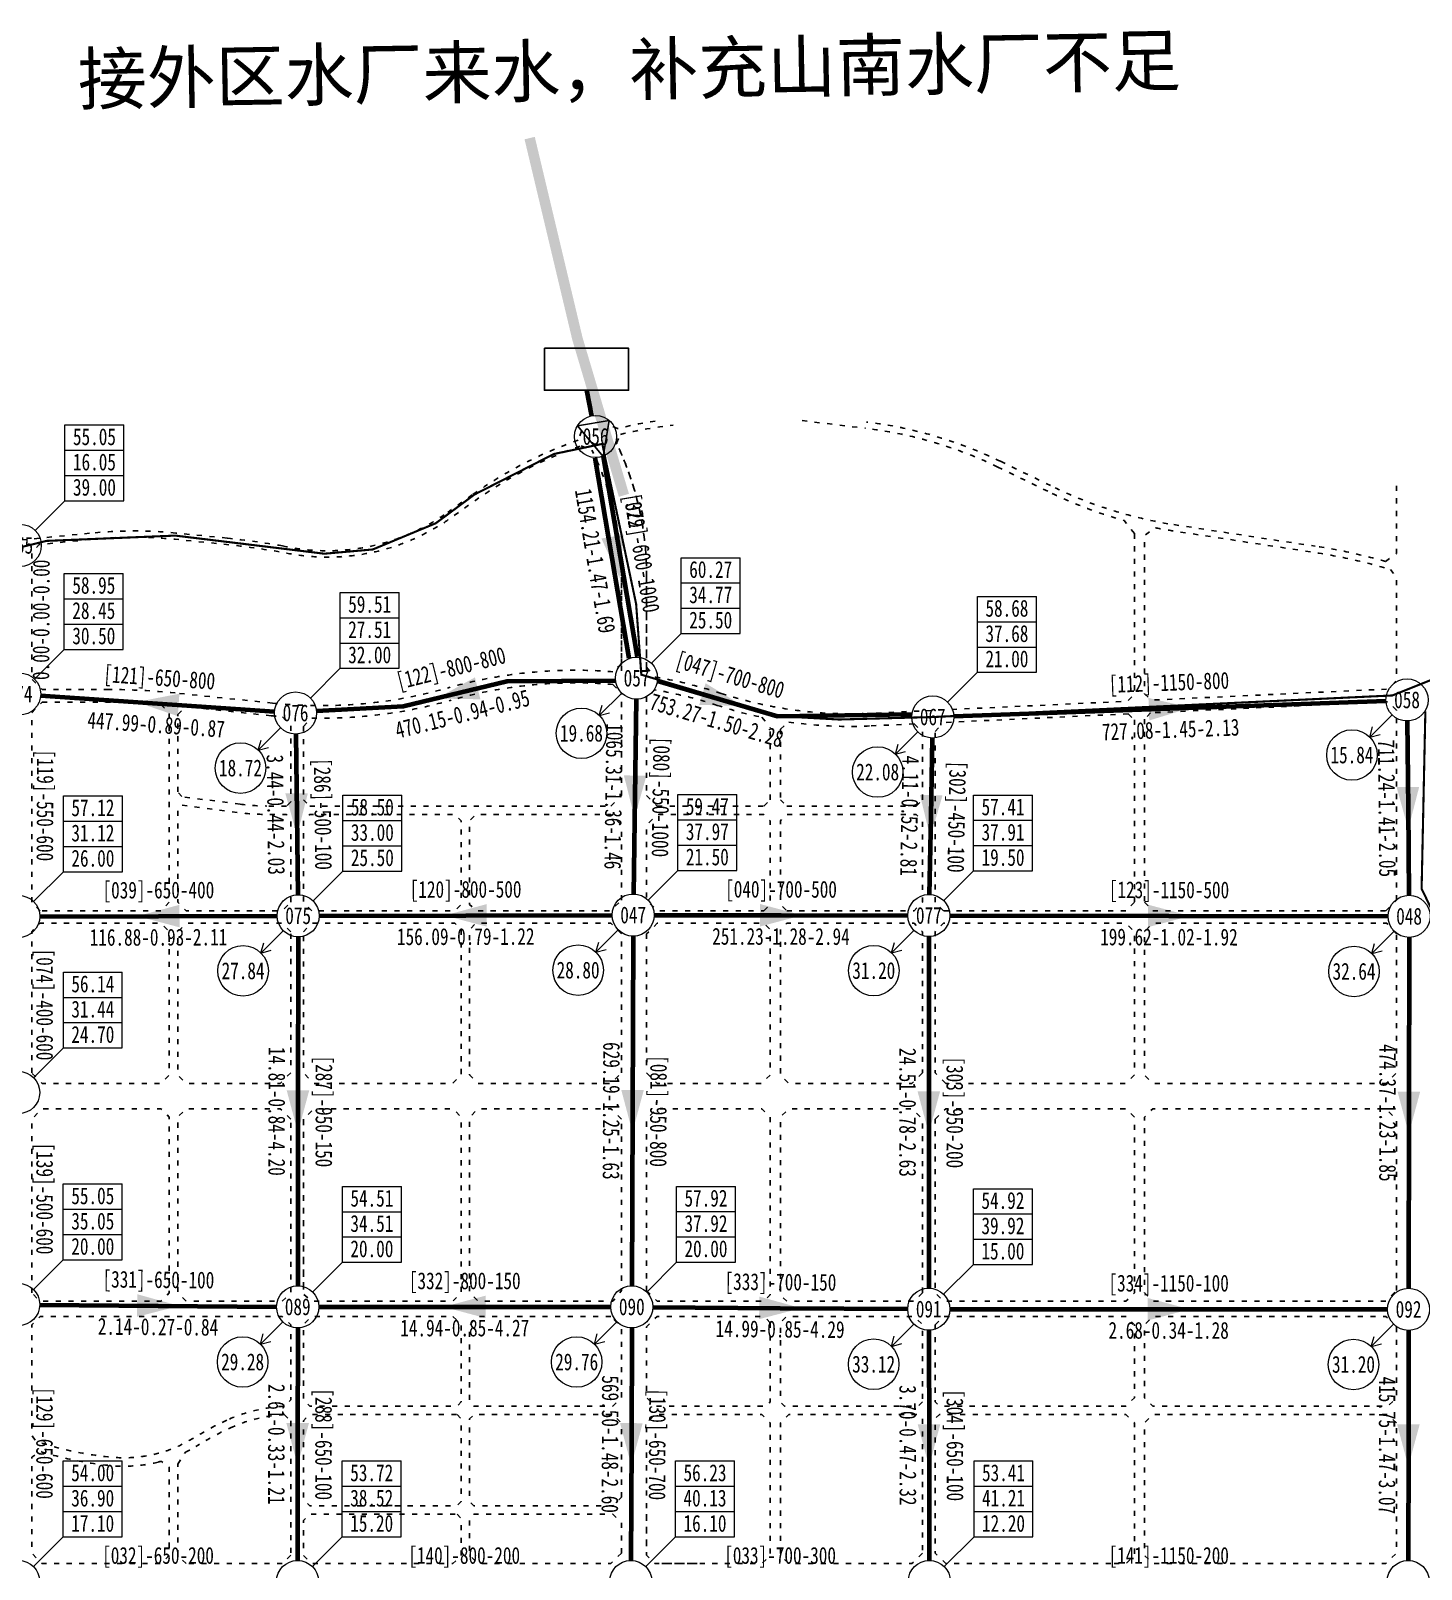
# Model space of a CAD drawing. Header units: millimetres. Extents: x 19715 to 35549, y 3563 to 14826.
# Drawn here: x 28550 to 31851, y 11174 to 14826 of the extents above; entities that cross this region are included whole.
import ezdxf
from ezdxf.enums import TextEntityAlignment as Align

# ---------------------------------------------------------------- set-up
doc = ezdxf.new("R2010")
doc.units = ezdxf.units.MM
doc.linetypes.add('ACAD_ISO03W100', pattern=[30, 12, -18])
doc.linetypes.add('BORDER', pattern=[44.45, 12.7, -6.35, 12.7, -6.35, 0, -6.35])
doc.layers.get('0').update_dxf_attribs({"color": 9, "linetype": 'ACAD_ISO03W100'})
doc.layers.add('000水厂用地', color=7, linetype='Continuous')
for name, color, linetype, lineweight in [('上管段标注', 93, 'Continuous', 13), ('下管段标注', 93, 'Continuous', 13), ('管段', 4, 'Continuous', 70), ('节点', 30, 'Continuous', 13), ('节点压力', 6, 'Continuous', 13), ('节点流量', 40, 'Continuous', 13)]:
    doc.layers.add(name, color=color, linetype=linetype, lineweight=lineweight)
doc.styles.add('HT', font='simhei.ttf')
doc.styles.add('管段仿宋', font='simfang.ttf', dxfattribs={"width": 0.75})
doc.styles.add('节点仿宋', font='simfang.ttf', dxfattribs={"width": 0.75})

msp = doc.modelspace()

# ---------------------------------------------------------------- linework, layer by layer
for p, q in [((31792.4, 13746.1), (31792.4, 13585.3)), ((31766.9, 13566.1), (31792.4, 13585.3)), ((29952.4, 13306.6), (29952.4, 13532.1)), ((30012.4, 13306.6), (30012.4, 13532.1)), ((28552.4, 13207.2), (28577.4, 13232.2)), ((28577.4, 13232.2), (28735.9, 13232.2)), ((29124.2, 13229.9), (28892.9, 13254)), ((29121.1, 13200), (28919.1, 13221.1)), ((29952.4, 13010.7), (29952.4, 13252.6)), ((30012.4, 13244.8), (30012.4, 13010.7)), ((31771.5, 13233.3), (31208.7, 13206.9)), ((31792.4, 13213.3), (31771.5, 13233.3)), ((28552.4, 12757.2), (28552.4, 13207.2)), ((28879.2, 13205.2), (28879.2, 12757.2)), ((28899.2, 13019.2), (28899.2, 13203.2)), ((31170.4, 13190.1), (31170.4, 12757.2)), ((31208.7, 13206.9), (31194.4, 13191.9)), ((31194.4, 13191.9), (31194.4, 12757.2)), ((31792.4, 12762.2), (31792.4, 13213.3)), ((29167.4, 13176.2), (29167.4, 12995.7)), ((29197.4, 13174.7), (29197.4, 13000.7)), ((30305.9, 13000.7), (30305.9, 13172.3)), ((30329.9, 13168.1), (30329.9, 13000.7)), ((30667.4, 13000.7), (30667.4, 13161.5)), ((30697.4, 12757.2), (30697.4, 13162.9)), ((28909.2, 13007.9), (28899.2, 13019.2)), ((29047.1, 12989.8), (28909.2, 13007.9)), ((29927.4, 12985.7), (29952.4, 13010.7)), ((30012.4, 13010.7), (30037.4, 12985.7)), ((29157.4, 12985.7), (29110.8, 12985.7)), ((29167.4, 12995.7), (29157.4, 12985.7)), ((29197.4, 13000.7), (29212.4, 12985.7)), ((29212.4, 12985.7), (29927.4, 12985.7)), ((30037.4, 12985.7), (30290.9, 12985.7)), ((30290.9, 12985.7), (30305.9, 13000.7)), ((30329.9, 13000.7), (30344.9, 12985.7)), ((30344.9, 12985.7), (30652.4, 12985.7)), ((30652.4, 12985.7), (30667.4, 13000.7)), ((28572.4, 12737.2), (28552.4, 12757.2)), ((28879.2, 12757.2), (28859.2, 12737.2)), ((30717.4, 12737.2), (30697.4, 12757.2)), ((31170.4, 12757.2), (31150.4, 12737.2)), ((31194.4, 12757.2), (31214.4, 12737.2)), ((31767.4, 12737.2), (31792.4, 12762.2)), ((28859.2, 12737.2), (28572.4, 12737.2)), ((31150.4, 12737.2), (30717.4, 12737.2)), ((31214.4, 12737.2), (31767.4, 12737.2))]:
    msp.add_line(p, q)
at = {"const_width": 25}
msp.add_lwpolyline([(29734.7, 14571.2), (29848.1, 14095.1), (29958.5, 13723.2)], dxfattribs=at)
at = {"flags": 128}
for points in [[(29943.1, 13881.6), (29917, 13893)], [(29857.8, 13875.4), (29849.8, 13854)], [(29940.8, 13847.4), (29950.3, 13867.9)], [(29857.1, 13840.7), (29882.4, 13830.4)], [(31170.4, 13632.2), (31170.4, 13251.1), (31154.5, 13234.4), (30541, 13205.6)], [(30008.9, 13480.5), (30012.4, 13479.7)], [(29952.4, 13322.7), (29932.5, 13304.5)], [(30012.4, 13315.2), (30032.2, 13292)], [(29932.5, 13274.4), (29952.4, 13252.6)], [(30032.2, 13261.5), (30012.4, 13244.8)], [(28859.3, 13227), (28879.2, 13205.2)], [(28899.2, 13203.2), (28919.1, 13221.1)], [(29147.5, 13197.6), (29167.4, 13176.2)], [(29197.4, 13174.7), (29217.4, 13194.1)], [(30286.3, 13196.2), (30305.9, 13172.3)], [(30329.9, 13168.1), (30349.7, 13185)], [(31155.5, 13204.4), (30717.4, 13183.9)], [(31155.5, 13204.4), (31170.4, 13190.1)], [(30647.5, 13180.6), (30542.4, 13175.7)], [(30647.5, 13180.6), (30667.4, 13161.5)], [(30697.4, 13162.9), (30717.4, 13183.9)], [(29197.4, 12242.2), (29197.4, 11830.2), (29197.4, 12242.2), (29222.4, 12267.2), (29552.2, 12267.2), (29572.2, 12247.2), (29572.2, 11830.2), (29552.2, 11810.2), (29422.4, 11810.2), (29217.4, 11810.2), (29197.4, 11827.2), (29197.4, 11937.2)], [(30132.4, 11187.2), (30032.4, 11187.2), (30012.4, 11207.2), (30012.4, 11521.1), (30032.4, 11541.1), (30285.9, 11541.1), (30305.9, 11521.1), (30305.9, 11207.2), (30285.9, 11187.2), (30037.4, 11187.2)]]:
    msp.add_lwpolyline(points, dxfattribs=at)
for points in [[(29950.3, 13867.9, -0.032091), (30075.7, 13889.7)], [(30012.4, 13315.2), (30012.4, 13532.1, 0.112143), (29940.8, 13847.4, 0.112143)], [(28735.9, 13262.2), (28577.4, 13262.2), (28552.4, 13287.2), (28552.4, 13586.5), (28570.5, 13606.4), (28691.5, 13618.3, -0.050947), (28893.3, 13618.8), (29014.7, 13606.6, -0.013694), (29144.9, 13588.5, 0.212128), (29548.8, 13670.4), (29607, 13711.8, -0.071218), (29857.1, 13840.7, -0.071218)], [(31778.2, 13547.1), (31792.4, 13528), (31792.4, 13283.4), (31773.4, 13263.4), (31210.1, 13237), (31194.4, 13252), (31194.4, 13626.8), (31218.3, 13646.5, 0.011046), (31262.2, 13638.8), (31597.7, 13587.5, -0.035993), (31778.2, 13547.1)], [(31766.9, 13566.1, 0.032863), (31599.9, 13602.3)], [(29022.3, 11530.5, -0.091692), (29153.1, 11560.9), (29167.4, 11575.9), (29167.4, 11754.2), (29147.4, 11774.2), (28572.4, 11774.2), (28552.4, 11754.2), (28552.4, 11492.2), (28562.6, 11478, 0.062405), (28751.3, 11439.1, 0.151645), (28931.8, 11482.3, -0.038572), (29022.3, 11530.5)], [(28852.4, 11428.3, -0.077766), (28749.9, 11419.1, -0.05719), (28572, 11453.9), (28552.4, 11439.6), (28552.4, 11212.2), (28577.4, 11187.2), (28859.2, 11187.2), (28879.2, 11207.2), (28879.2, 11416.1), (28860.1, 11430.3, -0.005962), (28852.4, 11428.3)]]:
    msp.add_lwpolyline(points, format="xyb", dxfattribs=at)
for points in [[(30381.5, 13900.5), (30532.3, 13882.3)], [(30846.1, 13790.4), (30975.6, 13727.7)], [(30852.7, 13803.9), (30982.2, 13741.2)], [(31170.4, 13632.2), (31146.3, 13663.5)], [(31264.4, 13653.6), (31599.9, 13602.3)], [(30012.4, 11450.2), (30012.4, 11364.7)], [(30012.4, 11304.7), (30012.4, 11212.2)]]:
    msp.add_lwpolyline(points)
for points in [[(30846.1, 13790.4, 0.082943), (30532.3, 13882.3, 0.082943)], [(30852.7, 13803.9, 0.082943), (30534.1, 13897.2)], [(29849.8, 13854, 0.070589), (29598.3, 13724), (29540.1, 13682.6, -0.212336), (29147.8, 13603.3, 0.013744), (29016.3, 13621.6), (28894.7, 13633.7, 0.050936), (28690, 13633.2), (28208.2, 13585.7)], [(29952.4, 13322.7), (29952.4, 13532.1, 0.115874), (29882.4, 13830.4, 0.115874)], [(30982.2, 13741.2, 0.074869), (31264.4, 13653.6)], [(30975.6, 13727.7, 0.045332), (31146.3, 13663.5, 0.045332)], [(28942.3, 11465.3, -0.038683), (29030.3, 11512.2, -0.089964), (29151.7, 11540.9), (29167.4, 11525.9), (29167.4, 11284.6), (29167.4, 11207.2), (29147.4, 11187.2), (28919.2, 11187.2), (28899.2, 11207.2), (28899.2, 11423.7), (28917.5, 11451.9, 0.021197), (28942.3, 11465.3)]]:
    msp.add_lwpolyline(points, format="xyb")
at = {"linetype": 'BORDER', "ltscale": 5, "const_width": 5}
for points in [[(31903.8, 13296.5), (31782.8, 13248.1), (30692.8, 13196.9), (30468.9, 13191), (30323.5, 13199.1), (30186.2, 13242.1), (29999.8, 13297.4), (29987.5, 13465.2), (29907.5, 13843.9), (29906.8, 13845.2), (29792.2, 13821.3), (29603.7, 13725.1), (29511.8, 13656.9), (29362.3, 13594.7), (29247.3, 13584.6), (28893.3, 13627.6), (28587.4, 13615), (28531.9, 13601.3)], [(31877.5, 12737.4), (31852.4, 12789.2), (31861.3, 13210.5)]]:
    msp.add_lwpolyline(points, dxfattribs=at)
at = {"flags": 128}
msp.add_lwpolyline([(29167.4, 12757.2), (29167.4, 12955.7), (29157.4, 12965.7), (29110.8, 12965.7, -0.032642), (29044.5, 12970), (28909.2, 12987.8), (28899.2, 12979.1), (28899.2, 12757.2), (28919.2, 12737.2), (29147.4, 12737.2)], format="xyb", close=True, dxfattribs=at)
for points in [[(29217.4, 12737.2), (29197.4, 12757.2), (29197.4, 12950.7), (29212.4, 12965.7), (29557.2, 12965.7), (29572.2, 12950.7), (29572.2, 12752.2), (29557.2, 12737.2)], [(29952.4, 12762.2), (29952.4, 12940.6), (29927.4, 12965.6), (29606.3, 12965.6), (29592.2, 12950.7), (29592.2, 12752.2), (29607.2, 12737.2), (29927.4, 12737.2)], [(30290.9, 12737.2), (30305.9, 12752.2), (30305.9, 12950.6), (30290.9, 12965.6), (30037.4, 12965.6), (30012.4, 12940.6), (30012.4, 12762.2), (30037.4, 12737.2)], [(30344.9, 12737.2), (30647.4, 12737.2), (30667.4, 12757.2), (30667.4, 12950.7), (30652.4, 12965.7), (30344.9, 12965.6), (30329.9, 12950.6), (30329.9, 12752.2)], [(28552.4, 12352.2), (28552.4, 12687.2), (28572.4, 12707.2), (28859.2, 12707.2), (28879.2, 12687.2), (28879.2, 12347.2), (28859.2, 12327.2), (28577.4, 12327.2)], [(29167.4, 12687.2), (29147.4, 12707.2), (28919.2, 12707.2), (28899.2, 12687.2), (28899.2, 12347.2), (28919.2, 12327.2), (29142.4, 12327.2), (29167.4, 12352.2)], [(29197.4, 12687.2), (29217.4, 12707.2), (29557.2, 12707.2), (29572.2, 12692.2), (29572.2, 12347.2), (29552.2, 12327.2), (29222.4, 12327.2), (29197.4, 12352.2)], [(29952.4, 12352.2), (29952.4, 12682.2), (29927.4, 12707.2), (29607.2, 12707.2), (29592.2, 12692.2), (29592.2, 12347.2), (29612.2, 12327.2), (29927.4, 12327.2)], [(30012.4, 12682.2), (30012.4, 12352.2), (30037.4, 12327.2), (30285.9, 12327.2), (30305.9, 12347.2), (30305.9, 12692.2), (30290.9, 12707.2), (30037.4, 12707.2)], [(30667.4, 12352.2), (30642.4, 12327.2), (30349.9, 12327.2), (30329.9, 12347.2), (30329.9, 12692.2), (30344.9, 12707.2), (30647.4, 12707.2), (30667.4, 12687.2)], [(30722.4, 12327.2), (30697.4, 12352.2), (30697.4, 12687.2), (30717.4, 12707.2), (31150.4, 12707.2), (31170.4, 12687.2), (31170.4, 12347.2), (31150.4, 12327.2), (31114.4, 12327.2), (30985.8, 12327.2), (30956, 12327.2)], [(31792.4, 12682.3), (31769.9, 12707.2), (31214.4, 12707.2), (31194.4, 12687.2), (31194.4, 12347.2), (31214.4, 12327.2), (31767.4, 12327.2), (31792.4, 12352.2)], [(28552.4, 11830.2), (28552.4, 12242.2), (28577.4, 12267.2), (28859.2, 12267.2), (28879.2, 12247.2), (28879.2, 11830.2), (28859.2, 11810.2), (28572.4, 11810.2)], [(29167.4, 12242.2), (29142.4, 12267.2), (28919.2, 12267.2), (28899.2, 12247.2), (28899.2, 11830.2), (28919.2, 11810.2), (29147.4, 11810.2), (29167.4, 11830.2)], [(29952.4, 12242.2), (29927.4, 12267.2), (29612.2, 12267.2), (29592.2, 12247.2), (29592.2, 11830.2), (29612.2, 11810.2), (29932.4, 11810.2), (29952.4, 11835.2)], [(30012.4, 11835.2), (30037.4, 11810.2), (30290.9, 11810.2), (30305.9, 11825.2), (30305.9, 12247.2), (30285.9, 12267.2), (30037.4, 12267.2), (30012.4, 12242.2)], [(30667.4, 11830.2), (30647.4, 11810.2), (30344.9, 11810.2), (30329.9, 11825.2), (30329.9, 12247.2), (30349.9, 12267.2), (30642.4, 12267.2), (30667.4, 12242.2)], [(30697.4, 12242.2), (30722.4, 12267.2), (31114.4, 12267.2), (31150.4, 12267.2), (31170.4, 12247.2), (31170.4, 11830.2), (31150.4, 11810.2), (31109.4, 11810.2), (30717.4, 11810.2), (30697.4, 11830.2)], [(31792.4, 11835.2), (31792.4, 12242.2), (31767.4, 12267.2), (31214.4, 12267.2), (31194.4, 12247.2), (31194.4, 11830.2), (31214.4, 11810.2), (31767.4, 11810.2)], [(29552.2, 11774.2), (29572.2, 11754.2), (29572.2, 11571.1), (29562.2, 11561.1), (29212.4, 11561.1), (29197.4, 11576.1), (29197.4, 11754.2), (29217.4, 11774.2)], [(29927.4, 11774.2), (29612.2, 11774.2), (29592.2, 11754.2), (29592.2, 11571.1), (29602.2, 11561.1), (29932.4, 11561.1), (29952.4, 11581.1), (29952.4, 11749.2)], [(30305.9, 11759.2), (30290.9, 11774.2), (30037.4, 11774.2), (30012.4, 11749.2), (30012.4, 11581.1), (30032.4, 11561.1), (30295.9, 11561.1), (30305.9, 11571.1)], [(30667.4, 11571.1), (30657.4, 11561.1), (30339.9, 11561.1), (30329.9, 11571.1), (30329.9, 11759.2), (30344.9, 11774.2), (30647.4, 11774.2), (30667.4, 11754.2)], [(30697.4, 11754.2), (30717.4, 11774.2), (31109.4, 11774.2), (31150.4, 11774.2), (31170.4, 11754.2), (31170.4, 11581.1), (31150.4, 11561.1), (31104.4, 11561.1), (30707.4, 11561.1), (30697.4, 11571.1)], [(31792.4, 11749.2), (31767.4, 11774.2), (31214.4, 11774.2), (31194.4, 11754.2), (31194.4, 11581.1), (31214.4, 11561.1), (31772.4, 11561.1), (31792.4, 11581.1)], [(29562.2, 11541.1), (29572.2, 11531.1), (29572.2, 11334.6), (29562.2, 11324.6), (29212.4, 11324.6), (29197.4, 11339.6), (29197.4, 11526.1), (29212.4, 11541.1)], [(29952.4, 11344.6), (29952.4, 11521.1), (29932.4, 11541.1), (29602.2, 11541.1), (29592.2, 11531.1), (29592.2, 11334.6), (29602.2, 11324.6), (29932.4, 11324.6)], [(30667.4, 11212.2), (30642.4, 11187.2), (30349.9, 11187.2), (30329.9, 11207.2), (30329.9, 11521.1), (30349.9, 11541.1), (30657.4, 11541.1), (30667.4, 11531.1)], [(31114.4, 11187.2), (30722.4, 11187.2), (30697.4, 11212.2), (30697.4, 11531.1), (30707.4, 11541.1), (31104.4, 11541.1), (31150.4, 11541.1), (31170.4, 11521.1), (31170.4, 11207.2), (31150.4, 11187.2)], [(31792.4, 11521.1), (31772.4, 11541.1), (31214.4, 11541.1), (31194.4, 11521.1), (31194.4, 11207.2), (31214.4, 11187.2), (31767.4, 11187.2), (31792.4, 11212.2)], [(29562.2, 11304.6), (29572.2, 11294.6), (29572.2, 11207.2), (29552.2, 11187.2), (29217.4, 11187.2), (29197.4, 11207.2), (29197.4, 11289.6), (29212.4, 11304.6)], [(29952.4, 11212.2), (29952.4, 11284.6), (29932.4, 11304.6), (29602.2, 11304.6), (29592.2, 11294.6), (29592.2, 11207.2), (29612.2, 11187.2), (29927.4, 11187.2)]]:
    msp.add_lwpolyline(points, close=True, dxfattribs=at)
for centre, radius, start, end in [((30182.1, 12902.9), 1007.5, 98.5203, 103.7198), ((29282.4, 13532.1), 730, 0, 25.5943), ((29282.4, 13532.1), 670, 0, 26.4385), ((29843.9, 12193), 1115, 85.4421, 105.8181), ((28735.9, 11747.2), 1515, 84.0505, 90), ((29238.8, 14328.9), 1105, 264.0505, 285.8181), ((29843.9, 12193), 1085, 85.3155, 105.8181), ((29843.9, 12193), 1115, 71.9412, 80.2789), ((29843.9, 12193), 1085, 71.9412, 80.0082), ((28735.9, 11747.2), 1485, 85.2313, 90), ((29238.8, 14328.9), 1135, 268.9226, 285.8181), ((30494.9, 14189.6), 1015, 251.9412, 258.1402), ((30494.9, 14189.6), 985, 251.9412, 272.6824), ((29238.8, 14328.9), 1135, 264.0505, 265.387), ((30494.9, 14189.6), 1015, 261.7741, 272.6824), ((29110.8, 13475.7), 490, 262.5216, 270)]:
    msp.add_arc(centre, radius, start, end)
at = {"layer": '000水厂用地'}
for p, q in [((29848.3, 13888.4), (29923.7, 13900.8)), ((29909.4, 13815.1), (29848.3, 13888.4)), ((29923.7, 13900.8), (29909.4, 13815.1))]:
    msp.add_line(p, q, dxfattribs=at)
msp.add_lwpolyline([(29769.6, 14072.5), (29969.6, 14072.5), (29969.6, 13972.5), (29769.6, 13972.5)], close=True, dxfattribs=at)
at = {"layer": '管段'}
msp.add_line((29869.6, 13972.5), (29881.6, 13911.8), dxfattribs=at)
for points in [[(29889.7, 13811.8), (29930, 13574.3), (29970.3, 13336.7)], [(29909.4, 13815.1), (29949.7, 13577.6), (29990, 13340)], [(29228.6, 13211.6), (29435.3, 13222.5), (29681.3, 13281.9), (29938.8, 13284)], [(30038.1, 13282.6), (30323.5, 13199.1), (30642.1, 13203.6)], [(28573.7, 13248.1), (28851.4, 13229), (29129, 13210)], [(29987.8, 13239.1), (29984.5, 13008), (29981.2, 12776.8)], [(30741.7, 13198.9), (31254.7, 13217.3), (31767.8, 13235.7)], [(31818.3, 13187.5), (31820.2, 12980.7), (31822.2, 12773.8)], [(29179.5, 13156.5), (29182, 12965.8), (29184.5, 12775.1)], [(30690.7, 13147.1), (30687.1, 12961.4), (30683.5, 12775.7)], [(28571.6, 12723.7), (28853.4, 12724.3), (29135.1, 12725)], [(29235.1, 12725.2), (29582.8, 12725.9), (29930.5, 12726.7)], [(30030.5, 12726.7), (30331.5, 12726.2), (30632.5, 12725.8)], [(30732.5, 12725.6), (31252.6, 12724.8), (31772.7, 12723.9)], [(29185.1, 12675.1), (29184.6, 12260.9), (29184.1, 11846.7)], [(29980.3, 12676.8), (29978.8, 12261.8), (29977.4, 11846.7)], [(30682.5, 12675.7), (30682.4, 12258.5), (30682.2, 11841.3)], [(31822.6, 12673.8), (31822, 12257.3), (31821.4, 11840.8)], [(28571.4, 11801.9), (28852.7, 11799.5), (29134, 11797.1)], [(29234, 11796.7), (29580.6, 11796.7), (29927.2, 11796.7)], [(30027.2, 11796.3), (30329.7, 11794), (30632.2, 11791.7)], [(30732.2, 11791.3), (31251.8, 11791.1), (31771.4, 11790.9)], [(29184, 11746.7), (29183.8, 11470.7), (29183.6, 11194.8)], [(29977, 11746.7), (29976.1, 11470.7), (29975.1, 11194.8)], [(30682.3, 11741.3), (30682.9, 11468), (30683.5, 11194.8)], [(31821.3, 11740.8), (31820.9, 11467.8), (31820.5, 11194.8)]]:
    msp.add_lwpolyline(points, dxfattribs=at)
for points in [[(29948.2, 13526.6), (29905.1, 13620.7), (29957.9, 13629.7)], [(29948.2, 13526.6), (29905.1, 13620.7), (29957.9, 13629.7)], [(29514.2, 13240.8), (29604.7, 13291), (29617.7, 13239)], [(30240.8, 13223.2), (30137.3, 13225.7), (30152.4, 13277.1)], [(28801.5, 13232.5), (28903.1, 13252.3), (28899.4, 13198.9)], [(31304.7, 13219.1), (31205.7, 13188.7), (31203.8, 13242.3)], [(29983.8, 12958), (29958.4, 13058.3), (30012, 13057.6)], [(29182.6, 12915.8), (29154.6, 13015.5), (29208.1, 13016.1)], [(30686.1, 12911.4), (30661.3, 13011.9), (30714.9, 13010.8)], [(31820.7, 12930.7), (31793, 13030.4), (31846.6, 13030.9)], [(28803.4, 12724.2), (28903.3, 12751.2), (28903.4, 12697.7)], [(29532.8, 12725.8), (29632.7, 12752.8), (29632.9, 12699.3)], [(30381.5, 12726.2), (30281.5, 12699.5), (30281.5, 12753.1)], [(31302.6, 12724.7), (31202.6, 12698), (31202.6, 12751.6)], [(29184.5, 12210.9), (29157.8, 12310.9), (29211.4, 12310.8)], [(29978.7, 12211.8), (29952.2, 12311.8), (30005.8, 12311.7)], [(30682.3, 12208.5), (30655.6, 12308.5), (30709.2, 12308.5)], [(31822, 12207.3), (31795.3, 12307.4), (31848.9, 12307.3)], [(28902.7, 11799.1), (28802.5, 11773.1), (28803, 11826.7)], [(29530.6, 11796.7), (29630.6, 11823.5), (29630.6, 11769.9)], [(30379.7, 11793.6), (30279.5, 11767.6), (30279.9, 11821.2)], [(31301.8, 11791), (31201.8, 11764.3), (31201.8, 11817.9)], [(29183.8, 11420.7), (29157.1, 11520.8), (29210.7, 11520.7)], [(29975.9, 11420.7), (29949.4, 11520.8), (30003, 11520.6)], [(30683, 11418), (30656, 11518), (30709.6, 11518.1)], [(31820.8, 11417.8), (31794.2, 11517.9), (31847.8, 11517.8)]]:
    msp.add_solid(points, dxfattribs=at)
at = {"layer": '节点'}
for centre in [(29891.2, 13862.8), (28525.3, 13604.4), (29988.5, 13289.1), (28523.8, 13251.5), (31817.8, 13237.5), (29178.9, 13206.5), (30691.7, 13197.1), (28521.6, 12723.6), (29185.1, 12725.1), (29980.5, 12726.8), (30682.5, 12725.7), (31822.7, 12723.8), (28521.5, 12305.5), (28521.4, 11802.3), (29184, 11796.7), (29977.2, 11796.7), (30682.2, 11791.3), (31821.4, 11790.8), (28521.3, 11144.8), (29183.6, 11144.8), (29974.9, 11144.8), (30683.6, 11144.8), (31820.5, 11144.8)]:
    msp.add_circle(centre, 50, dxfattribs=at)
at = {"layer": '节点压力'}
for p, q in [((28631.4, 13890.4), (28771.4, 13890.4)), ((28631.4, 13710.4), (28631.4, 13890.4)), ((28771.4, 13710.4), (28771.4, 13890.4)), ((28631.4, 13830.4), (28771.4, 13830.4)), ((28631.4, 13770.4), (28771.4, 13770.4)), ((28560.7, 13639.7), (28631.4, 13710.4)), ((28631.4, 13710.4), (28771.4, 13710.4)), ((30094.6, 13575.2), (30234.6, 13575.2)), ((30094.6, 13395.2), (30094.6, 13575.2)), ((30234.6, 13395.2), (30234.6, 13575.2)), ((28629.9, 13537.6), (28769.9, 13537.6)), ((28629.9, 13357.6), (28629.9, 13537.6)), ((28769.9, 13357.6), (28769.9, 13537.6)), ((30094.6, 13515.2), (30234.6, 13515.2)), ((28629.9, 13477.6), (28769.9, 13477.6)), ((29284.9, 13492.6), (29424.9, 13492.6)), ((29284.9, 13312.6), (29284.9, 13492.6)), ((29424.9, 13312.6), (29424.9, 13492.6)), ((30797.8, 13483.1), (30937.8, 13483.1)), ((30797.8, 13303.1), (30797.8, 13483.1)), ((30937.8, 13303.1), (30937.8, 13483.1)), ((30094.6, 13455.2), (30234.6, 13455.2)), ((28629.9, 13417.6), (28769.9, 13417.6)), ((29284.9, 13432.6), (29424.9, 13432.6)), ((30797.8, 13423.1), (30937.8, 13423.1)), ((29284.9, 13372.6), (29424.9, 13372.6)), ((30023.9, 13324.4), (30094.6, 13395.2)), ((30094.6, 13395.2), (30234.6, 13395.2)), ((28559.2, 13286.9), (28629.9, 13357.6)), ((28629.9, 13357.6), (28769.9, 13357.6)), ((30797.8, 13363.1), (30937.8, 13363.1)), ((29214.2, 13241.9), (29284.9, 13312.6)), ((29284.9, 13312.6), (29424.9, 13312.6)), ((30727, 13232.4), (30797.8, 13303.1)), ((30797.8, 13303.1), (30937.8, 13303.1)), ((28627.7, 13009.7), (28767.7, 13009.7)), ((28627.7, 12829.7), (28627.7, 13009.7)), ((28767.7, 12829.7), (28767.7, 13009.7)), ((29291.2, 13011.1), (29431.2, 13011.1)), ((29291.2, 12831.1), (29291.2, 13011.1)), ((29431.2, 12831.1), (29431.2, 13011.1)), ((30086.5, 13012.9), (30226.5, 13012.9)), ((30086.5, 12832.9), (30086.5, 13012.9)), ((30226.5, 12832.9), (30226.5, 13012.9)), ((30788.6, 13011.7), (30928.6, 13011.7)), ((30788.6, 12831.7), (30788.6, 13011.7)), ((30928.6, 12831.7), (30928.6, 13011.7)), ((28627.7, 12949.7), (28767.7, 12949.7)), ((29291.2, 12951.1), (29431.2, 12951.1)), ((30086.5, 12952.9), (30226.5, 12952.9)), ((30788.6, 12951.7), (30928.6, 12951.7)), ((30086.5, 12892.9), (30226.5, 12892.9)), ((30788.6, 12891.7), (30928.6, 12891.7)), ((28627.7, 12889.7), (28767.7, 12889.7)), ((29291.2, 12891.1), (29431.2, 12891.1)), ((28557, 12759), (28627.7, 12829.7)), ((28627.7, 12829.7), (28767.7, 12829.7)), ((29220.5, 12760.4), (29291.2, 12831.1)), ((29291.2, 12831.1), (29431.2, 12831.1)), ((30015.8, 12762.2), (30086.5, 12832.9)), ((30086.5, 12832.9), (30226.5, 12832.9)), ((30717.9, 12761), (30788.6, 12831.7)), ((30788.6, 12831.7), (30928.6, 12831.7)), ((28627.6, 12591.5), (28767.6, 12591.5)), ((28627.6, 12411.5), (28627.6, 12591.5)), ((28767.6, 12411.5), (28767.6, 12591.5)), ((28627.6, 12531.5), (28767.6, 12531.5)), ((28627.6, 12471.5), (28767.6, 12471.5)), ((28556.9, 12340.8), (28627.6, 12411.5)), ((28627.6, 12411.5), (28767.6, 12411.5)), ((28627.5, 12088.4), (28767.5, 12088.4)), ((28627.5, 11908.4), (28627.5, 12088.4)), ((28767.5, 11908.4), (28767.5, 12088.4)), ((29290.1, 12082.7), (29430.1, 12082.7)), ((29290.1, 11902.7), (29290.1, 12082.7)), ((29430.1, 11902.7), (29430.1, 12082.7)), ((30083.3, 12082.8), (30223.3, 12082.8)), ((30083.3, 11902.8), (30083.3, 12082.8)), ((30223.3, 11902.8), (30223.3, 12082.8)), ((30788.3, 12077.3), (30928.3, 12077.3)), ((30788.3, 11897.3), (30788.3, 12077.3)), ((30928.3, 11897.3), (30928.3, 12077.3)), ((28627.5, 12028.4), (28767.5, 12028.4)), ((29290.1, 12022.7), (29430.1, 12022.7)), ((30083.3, 12022.8), (30223.3, 12022.8)), ((30788.3, 12017.3), (30928.3, 12017.3)), ((28627.5, 11968.4), (28767.5, 11968.4)), ((29290.1, 11962.7), (29430.1, 11962.7)), ((30083.3, 11962.8), (30223.3, 11962.8)), ((30788.3, 11957.3), (30928.3, 11957.3)), ((28556.8, 11837.7), (28627.5, 11908.4)), ((28627.5, 11908.4), (28767.5, 11908.4)), ((29219.4, 11832), (29290.1, 11902.7)), ((29290.1, 11902.7), (29430.1, 11902.7)), ((30012.6, 11832), (30083.3, 11902.8)), ((30083.3, 11902.8), (30223.3, 11902.8)), ((30717.6, 11826.6), (30788.3, 11897.3)), ((30788.3, 11897.3), (30928.3, 11897.3)), ((28627.3, 11430.9), (28767.3, 11430.9)), ((28627.3, 11250.9), (28627.3, 11430.9)), ((28767.3, 11250.9), (28767.3, 11430.9)), ((29289.7, 11430.9), (29429.7, 11430.9)), ((29289.7, 11250.9), (29289.7, 11430.9)), ((29429.7, 11250.9), (29429.7, 11430.9)), ((30081, 11430.9), (30221, 11430.9)), ((30081, 11250.9), (30081, 11430.9)), ((30221, 11250.9), (30221, 11430.9)), ((30789.7, 11430.9), (30929.7, 11430.9)), ((30789.7, 11250.9), (30789.7, 11430.9)), ((30929.7, 11250.9), (30929.7, 11430.9)), ((28627.3, 11370.9), (28767.3, 11370.9)), ((29289.7, 11370.9), (29429.7, 11370.9)), ((30081, 11370.9), (30221, 11370.9)), ((30789.7, 11370.9), (30929.7, 11370.9)), ((28627.3, 11310.9), (28767.3, 11310.9)), ((29289.7, 11310.9), (29429.7, 11310.9)), ((30081, 11310.9), (30221, 11310.9)), ((30789.7, 11310.9), (30929.7, 11310.9)), ((28556.6, 11180.1), (28627.3, 11250.9)), ((28627.3, 11250.9), (28767.3, 11250.9)), ((29219, 11180.1), (29289.7, 11250.9)), ((29289.7, 11250.9), (29429.7, 11250.9)), ((30010.3, 11180.1), (30081, 11250.9)), ((30081, 11250.9), (30221, 11250.9)), ((30719, 11180.1), (30789.7, 11250.9)), ((30789.7, 11250.9), (30929.7, 11250.9))]:
    msp.add_line(p, q, dxfattribs=at)
at = {"layer": '节点流量'}
for p, q in [((29900.1, 13200.7), (29953.2, 13253.7)), ((29900.1, 13200.7), (29906.6, 13224.8)), ((29900.1, 13200.7), (29924.3, 13207.2)), ((31729.4, 13149.1), (31782.4, 13202.2)), ((29090.5, 13118.1), (29143.5, 13171.2)), ((30603.3, 13108.7), (30656.3, 13161.7)), ((31729.4, 13149.1), (31735.9, 13173.3)), ((31729.4, 13149.1), (31753.6, 13155.6)), ((29090.5, 13118.1), (29097, 13142.3)), ((29090.5, 13118.1), (29114.6, 13124.6)), ((30603.3, 13108.7), (30609.8, 13132.8)), ((30603.3, 13108.7), (30627.4, 13115.1)), ((29096.7, 12636.7), (29149.8, 12689.7)), ((29892.1, 12638.4), (29945.1, 12691.5)), ((30594.1, 12637.3), (30647.2, 12690.3)), ((31734.3, 12635.4), (31787.3, 12688.5)), ((29096.7, 12636.7), (29103.2, 12660.8)), ((29096.7, 12636.7), (29120.9, 12643.1)), ((29892.1, 12638.4), (29898.6, 12662.6)), ((29892.1, 12638.4), (29916.2, 12644.9)), ((30594.1, 12637.3), (30600.6, 12661.4)), ((30594.1, 12637.3), (30618.3, 12643.8)), ((31734.3, 12635.4), (31740.8, 12659.6)), ((31734.3, 12635.4), (31758.4, 12641.9)), ((29095.7, 11708.3), (29148.7, 11761.3)), ((29888.8, 11708.3), (29941.9, 11761.3)), ((29095.7, 11708.3), (29102.1, 11732.4)), ((29888.8, 11708.3), (29895.3, 11732.5)), ((30593.8, 11702.9), (30646.9, 11755.9)), ((30593.8, 11702.9), (30600.3, 11727)), ((31733, 11702.4), (31786, 11755.5)), ((31733, 11702.4), (31739.4, 11726.6)), ((29095.7, 11708.3), (29119.8, 11714.8)), ((29888.8, 11708.3), (29913, 11714.8)), ((30593.8, 11702.9), (30618, 11709.4)), ((31733, 11702.4), (31757.1, 11708.9))]:
    msp.add_line(p, q, dxfattribs=at)
for centre in [(29857.7, 13158.3), (31687, 13106.7), (29048.1, 13075.7), (30560.9, 13066.3), (29054.3, 12594.3), (29849.7, 12596), (30551.7, 12594.9), (31691.9, 12593), (29053.2, 11665.9), (29846.4, 11665.9), (30551.4, 11660.5), (31690.6, 11660)]:
    msp.add_circle(centre, 60, dxfattribs=at)

# ---------------------------------------------------------------- texts
at = {"insert": (28660.9, 14771.1), "char_height": 120, "width": 32471.464, "attachment_point": 1, "rotation": 1.0022, "style": 'HT'}
msp.add_mtext('接外区水厂来水，补充山南水厂不足', dxfattribs=at)
at = {"layer": '上管段标注', "style": '管段仿宋', "width": 0.75}
for s, rotation, p in [('[079]-600-1000', 279.6248, (29969.4, 13580.9)), ('[322]-600-1000', 279.6248, (29969.4, 13580.9)), ('[122]-800-800', 14.0374, (29555.5, 13282)), ('[047]-700-800', 343.609, (30201.3, 13266.1)), ('[121]-650-800', 356.0714, (28853.4, 13259)), ('[112]-1150-800', 2.057, (31253.7, 13247.3)), ('[119]-550-600', 269.7591, (28552.7, 12987.4)), ('[080]-550-1000', 269.1809, (30014.5, 13007.5)), ('[286]-500-100', 270.7418, (29212, 12966.2)), ('[302]-450-100', 268.8856, (30717.1, 12960.8)), ('[039]-650-400', 0.1261, (28853.3, 12754.3)), ('[120]-800-500', 0.1261, (29582.7, 12755.9)), ('[040]-700-500', 359.907, (30331.5, 12756.2)), ('[123]-1150-500', 359.907, (31252.6, 12754.8)), ('[074]-400-600', 269.9873, (28551.6, 12514.5)), ('[287]-950-150', 269.9339, (29214.6, 12260.8)), ('[081]-950-800', 269.7988, (30008.8, 12261.6)), ('[303]-950-200', 269.981, (30712.4, 12258.5)), ('[139]-500-600', 269.9873, (28551.5, 12053.9)), ('[331]-650-100', 359.5105, (28853, 11829.5)), ('[332]-800-150', 0.001, (29580.6, 11826.7)), ('[333]-700-150', 359.5594, (30329.9, 11824)), ('[334]-1150-100', 359.9782, (31251.8, 11821.1)), ('[129]-650-600', 269.9873, (28551.3, 11473.6)), ('[288]-650-100', 269.9621, (29213.8, 11470.7)), ('[130]-650-700', 269.7988, (30006.1, 11470.6)), ('[304]-650-100', 270.1266, (30712.9, 11468.1))]:
    msp.add_text(s, height=40, rotation=rotation, dxfattribs=at).set_placement(p, align=Align.BOTTOM_CENTER)
for s, p in [('[032]-650-200', (28852.4, 11174.8)), ('[140]-800-200', (29579.3, 11174.8)), ('[033]-700-300', (30329.3, 11174.8)), ('[141]-1150-200', (31252, 11174.8))]:
    msp.add_text(s, height=40, dxfattribs=at).set_placement(p, align=Align.BOTTOM_CENTER)
at = {"layer": '下管段标注', "style": '管段仿宋', "width": 0.75}
for s, rotation, p in [('1154.21-1.47-1.69', 279.6248, (29910.3, 13570.9)), ('1154.21-1.47-1.69', 279.6248, (29910.3, 13570.9)), ('0.00-0.00-0.00', 89.7591, (28554.6, 13427.8)), ('470.15-0.94-0.95', 14.0374, (29570, 13223.8)), ('753.27-1.50-2.28', 343.609, (30184.4, 13208.5)), ('447.99-0.89-0.87', 356.0714, (28849.3, 13199.1)), ('727.08-1.45-2.13', 2.057, (31255.8, 13187.3)), ('1065.31-1.36-1.46', 269.1809, (29954.5, 13008.4)), ('711.24-1.41-2.05', 270.5441, (31790.2, 12980.4)), ('3.44-0.44-2.03', 270.7418, (29152, 12965.4)), ('4.11-0.52-2.81', 268.8856, (30657.1, 12962)), ('116.88-0.93-2.11', 0.1261, (28853.4, 12694.3)), ('156.09-0.79-1.22', 0.1261, (29582.9, 12695.9)), ('251.23-1.28-2.94', 359.907, (30331.4, 12696.2)), ('199.62-1.02-1.92', 359.907, (31252.5, 12694.8)), ('629.19-1.25-1.63', 269.7988, (29948.8, 12261.9)), ('474.37-1.23-1.85', 269.9195, (31792, 12257.4)), ('14.81-0.84-4.20', 269.9339, (29154.6, 12260.9)), ('24.51-0.78-2.63', 269.981, (30652.4, 12258.5)), ('2.14-0.27-0.84', 359.5105, (28852.5, 11769.5)), ('14.94-0.85-4.27', 0.001, (29580.6, 11766.7)), ('14.99-0.85-4.29', 359.5594, (30329.5, 11764)), ('2.68-0.34-1.28', 359.9782, (31251.8, 11761.1)), ('569.50-1.48-2.60', 269.7988, (29946.1, 11470.8)), ('415.75-1.47-3.07', 269.9195, (31790.9, 11467.9)), ('2.61-0.33-1.21', 269.9621, (29153.8, 11470.8)), ('3.70-0.47-2.32', 270.1266, (30652.9, 11468))]:
    msp.add_text(s, height=40, rotation=rotation, dxfattribs=at).set_placement(p, align=Align.TOP_CENTER)
at = {"layer": '节点', "style": '节点仿宋', "width": 0.75}
for s, p in [('056', (29891.2, 13862.8)), ('055', (28525.3, 13604.4)), ('057', (29988.5, 13289.1)), ('074', (28523.8, 13251.5)), ('058', (31817.8, 13237.5)), ('076', (29178.9, 13206.5)), ('067', (30691.7, 13197.1)), ('047', (29980.5, 12726.8)), ('075', (29185.1, 12725.1)), ('077', (30682.5, 12725.7)), ('048', (31822.7, 12723.8)), ('089', (29184, 11796.7)), ('090', (29977.2, 11796.7)), ('091', (30682.2, 11791.3)), ('092', (31821.4, 11790.8))]:
    msp.add_text(s, height=40, dxfattribs=at).set_placement(p, align=Align.MIDDLE)
at = {"layer": '节点压力', "style": '节点仿宋', "width": 0.75}
for s, p in [('55.05', (28701.4, 13830.4)), ('16.05', (28701.4, 13770.4)), ('39.00', (28701.4, 13710.4)), ('60.27', (30164.6, 13515.2)), ('58.95', (28699.9, 13477.6)), ('59.51', (29354.9, 13432.6)), ('34.77', (30164.6, 13455.2)), ('28.45', (28699.9, 13417.6)), ('25.50', (30164.6, 13395.2)), ('58.68', (30867.8, 13423.1)), ('30.50', (28699.9, 13357.6)), ('27.51', (29354.9, 13372.6)), ('37.68', (30867.8, 13363.1)), ('32.00', (29354.9, 13312.6)), ('21.00', (30867.8, 13303.1)), ('58.50', (29361.2, 12951.1)), ('59.47', (30156.5, 12952.9)), ('57.41', (30858.6, 12951.7)), ('57.12', (28697.7, 12949.7)), ('31.12', (28697.7, 12889.7)), ('33.00', (29361.2, 12891.1)), ('37.97', (30156.5, 12892.9)), ('37.91', (30858.6, 12891.7)), ('26.00', (28697.7, 12829.7)), ('25.50', (29361.2, 12831.1)), ('21.50', (30156.5, 12832.9)), ('19.50', (30858.6, 12831.7)), ('56.14', (28697.6, 12531.5)), ('31.44', (28697.6, 12471.5)), ('24.70', (28697.6, 12411.5)), ('55.05', (28697.5, 12028.4)), ('54.51', (29360.1, 12022.7)), ('57.92', (30153.3, 12022.8)), ('54.92', (30858.3, 12017.3)), ('35.05', (28697.5, 11968.4)), ('34.51', (29360.1, 11962.7)), ('37.92', (30153.3, 11962.8)), ('39.92', (30858.3, 11957.3)), ('20.00', (28697.5, 11908.4)), ('20.00', (29360.1, 11902.7)), ('20.00', (30153.3, 11902.8)), ('15.00', (30858.3, 11897.3)), ('54.00', (28697.3, 11370.9)), ('53.72', (29359.7, 11370.9)), ('56.23', (30151, 11370.9)), ('53.41', (30859.7, 11370.9)), ('36.90', (28697.3, 11310.9)), ('38.52', (29359.7, 11310.9)), ('40.13', (30151, 11310.9)), ('41.21', (30859.7, 11310.9)), ('17.10', (28697.3, 11250.9)), ('15.20', (29359.7, 11250.9)), ('16.10', (30151, 11250.9)), ('12.20', (30859.7, 11250.9))]:
    msp.add_text(s, height=40, dxfattribs=at).set_placement(p, align=Align.BOTTOM_CENTER)
at = {"layer": '节点流量', "style": '节点仿宋', "width": 0.75}
for s, p in [('19.68', (29857.7, 13158.3)), ('15.84', (31687, 13106.7)), ('18.72', (29048.1, 13075.7)), ('22.08', (30560.9, 13066.3)), ('27.84', (29054.3, 12594.3)), ('28.80', (29849.7, 12596)), ('31.20', (30551.7, 12594.9)), ('32.64', (31691.9, 12593)), ('29.28', (29053.2, 11665.9)), ('29.76', (29846.4, 11665.9)), ('33.12', (30551.4, 11660.5)), ('31.20', (31690.6, 11660))]:
    msp.add_text(s, height=40, dxfattribs=at).set_placement(p, align=Align.MIDDLE)

doc.saveas('drawing.dxf')
